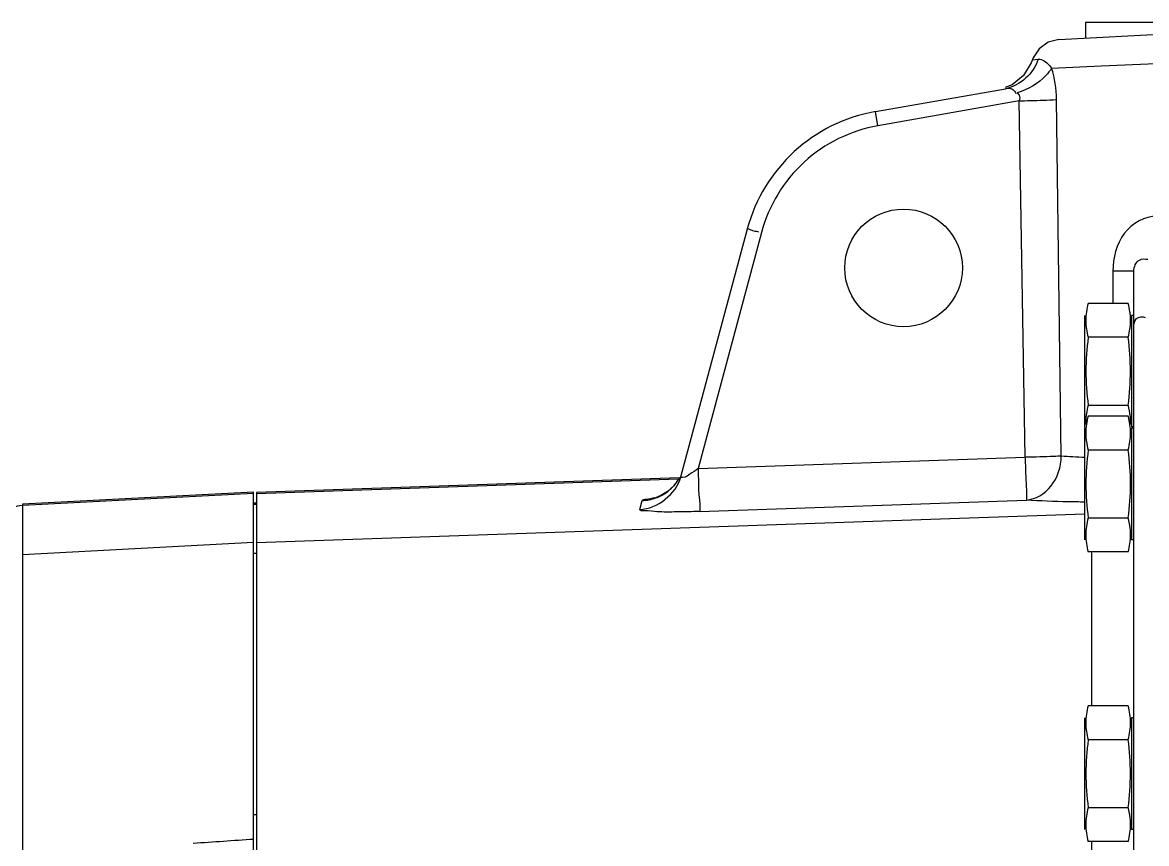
# Model space of a CAD drawing. Header units: millimetres. Extents: x 0 to 10500, y 0 to 7425.
# Drawn here: x 2471.9 to 2701.3, y 5869.4 to 6036.9 of the extents above; entities that cross this region are included whole.
import ezdxf

# ---------------------------------------------------------------- set-up
doc = ezdxf.new("R2010")
doc.units = ezdxf.units.MM
doc.header["$LTSCALE"] = 577.5
doc.layers.get('0').update_dxf_attribs({"linetype": 'CONTINUOUS'})

msp = doc.modelspace()

# ---------------------------------------------------------------- linework, layer by layer
at = {"color": 6, "linetype": 'Continuous'}
for p, q in [((2683.38, 6033.4), (2748.69, 6036.82)), ((2688.82, 6036.88), (2688.82, 6033.68)), ((2736.57, 6036.88), (2688.82, 6036.88)), ((2681.18, 6032.86), (2679.35, 6031.54)), ((2683.38, 6033.4), (2681.18, 6032.86)), ((2678.13, 6029.64), (2677.76, 6028.62)), ((2679.35, 6031.54), (2678.13, 6029.64)), ((2677.76, 6028.62), (2676.17, 6026.04)), ((2677.98, 6029.24), (2679.17, 6029.37)), ((2681.9, 6027.59), (2692.04, 6028.03)), ((2692.04, 6028.03), (2711.78, 6028.89)), ((2676.17, 6026.04), (2673.82, 6024.14)), ((2645.96, 6018.71), (2672.49, 6023.38)), ((2673.82, 6024.14), (2672.4, 6023.63)), ((2675.27, 6020.91), (2646.47, 6015.83)), ((2674.87, 6022.51), (2675.25, 6022.05)), ((2675.25, 6022.05), (2675.4, 6021.51)), ((2675.4, 6021.51), (2675.27, 6020.91)), ((2676.5, 5948.18), (2675.27, 6020.91)), ((2683.87, 5948.41), (2682.89, 6021.14)), ((2646.47, 6015.83), (2645.96, 6018.71)), ((2606.27, 5944.17), (2619.82, 5994.75)), ((2622.7, 5994.05), (2609.79, 5945.86)), ((2694.4, 5986.15), (2694.4, 5979.58)), ((2698.69, 5986.15), (2694.4, 5986.15)), ((2698.69, 5574.25), (2698.69, 5986.15)), ((2697.52, 5979.58), (2689.36, 5979.58)), ((2688.69, 5954.36), (2688.69, 5977.08)), ((2698.19, 5977.08), (2698.19, 5954.36)), ((2698.69, 5977.08), (2698.19, 5977.08)), ((2697.52, 5972.65), (2689.36, 5972.65)), ((2689.36, 5958.79), (2697.52, 5958.79)), ((2697.52, 5956.58), (2689.36, 5956.58)), ((2688.77, 5954.1), (2688.69, 5954.36)), ((2688.69, 5931.36), (2688.69, 5954.08)), ((2698.69, 5954.36), (2698.19, 5954.36)), ((2698.19, 5954.08), (2698.19, 5931.36)), ((2698.69, 5954.08), (2698.19, 5954.08)), ((2697.52, 5949.65), (2689.36, 5949.65)), ((2609.79, 5945.86), (2676.5, 5948.18)), ((2605.95, 5944.01), (2519.69, 5941)), ((2605.78, 5943.74), (2519.69, 5940.74)), ((2604.81, 5942.37), (2603.51, 5941.17)), ((2605.92, 5943.93), (2604.81, 5942.37)), ((2519.08, 5941.06), (2471.92, 5938.59)), ((2519.08, 5940.8), (2471.92, 5938.34)), ((2519.08, 5586.48), (2519.08, 5941.06)), ((2519.69, 5940.99), (2519.69, 5580.15)), ((2602.17, 5940.35), (2601.11, 5939.92)), ((2603.51, 5941.17), (2602.17, 5940.35)), ((2471.92, 5938.59), (2471.92, 5582.55)), ((2519.69, 5938.82), (2519.08, 5938.82)), ((2519.69, 5938.57), (2519.08, 5938.57)), ((2597.89, 5937.53), (2598.37, 5939.33)), ((2601.11, 5939.92), (2600.82, 5939.83)), ((2610.06, 5937.12), (2676.77, 5939.44)), ((2519.69, 5930.76), (2688.69, 5936.65)), ((2689.36, 5935.79), (2697.52, 5935.79)), ((2698.69, 5931.36), (2698.19, 5931.36)), ((2471.92, 5928.36), (2519.08, 5930.83)), ((2519.08, 5928.6), (2519.69, 5928.6)), ((2697.52, 5928.86), (2689.36, 5928.86)), ((2690.01, 5928.86), (2690.01, 5897.48)), ((2697.52, 5897.48), (2689.36, 5897.48)), ((2688.69, 5872.26), (2688.69, 5894.98)), ((2698.19, 5894.98), (2698.19, 5872.26)), ((2698.69, 5894.98), (2698.19, 5894.98)), ((2697.52, 5890.55), (2689.36, 5890.55)), ((2689.36, 5876.69), (2697.52, 5876.69)), ((2519.69, 5875.22), (2519.08, 5875.22)), ((2698.69, 5872.26), (2698.19, 5872.26)), ((2697.52, 5869.76), (2689.36, 5869.76)), ((2690.01, 5869.76), (2690.01, 5820.38))]:
    msp.add_line(p, q, dxfattribs=at)
msp.add_circle((2651.69, 5986.82), 12, dxfattribs=at)
for centre, radius, start, end in [((2651.69, 5986.21), 33, 100, 165), ((2741.31, 5965.72), 52.4, 172.4029, 187.5971), ((2645.58, 5965.72), 52.4, 352.4029, 7.5971), ((2684.54, 5955.08), 13.49, 8.3996, 10.4803), ((2700.02, 5955.33), 11.15, 180.0064, 182.4474), ((2686.16, 5953.11), 11.86, 351.6585, 8.3377), ((2686.87, 5955.33), 11.15, 357.5524, 359.9907), ((2741.31, 5942.72), 52.4, 172.4029, 187.5971), ((2598.06, 5948.33), 9.01, 310.3946, 324.2167), ((2598.15, 5948.26), 8.89, 324.2467, 328.2701), ((2598.1, 5948.26), 8.93, 290.1912, 293.0592), ((2598.06, 5948.35), 9.03, 293.0886, 308.3707), ((2598.1, 5948.28), 8.94, 308.409, 310.3757), ((2598.05, 5948.41), 9.08, 271.9919, 290.1305), ((2700.73, 5932.33), 11.86, 171.6586, 188.3378), ((2684.54, 5932.08), 13.49, 8.3996, 10.4803), ((2686.16, 5894.01), 11.86, 351.6585, 8.3377), ((2741.31, 5883.62), 52.4, 172.4029, 187.5971), ((2645.58, 5883.62), 52.4, 352.4029, 7.5971), ((2700.73, 5873.23), 11.86, 171.6586, 188.3378), ((2684.54, 5872.98), 13.49, 8.3996, 10.4803)]:
    msp.add_arc(centre, radius, start, end, dxfattribs=at)
for points in [[(2679.17, 6029.37), (2678.28, 6026.52), (2675.43, 6023.9), (2672.49, 6023.38)], [(2682.89, 6021.14), (2682.86, 6023.31), (2682.56, 6025.52), (2681.9, 6027.59)], [(2689.36, 5979.58), (2689.06, 5978.45), (2688.87, 5977.28), (2688.87, 5976.11)], [(2697.89, 5977.83), (2697.8, 5978.42), (2697.68, 5979), (2697.52, 5979.58)], [(2689, 5974.39), (2689.08, 5973.81), (2689.21, 5973.22), (2689.36, 5972.65)], [(2697.52, 5972.65), (2697.68, 5973.22), (2697.8, 5973.81), (2697.89, 5974.39)], [(2689.36, 5958.79), (2689.21, 5958.22), (2689.08, 5957.64), (2689, 5957.05)], [(2689.36, 5956.58), (2689.06, 5955.45), (2688.87, 5954.28), (2688.87, 5953.11)], [(2697.89, 5954.83), (2697.8, 5955.42), (2697.68, 5956), (2697.52, 5956.58)], [(2689, 5951.39), (2689.08, 5950.81), (2689.21, 5950.22), (2689.36, 5949.65)], [(2697.52, 5949.65), (2697.68, 5950.22), (2697.8, 5950.81), (2697.89, 5951.39)], [(2698.02, 5942.72), (2698.02, 5945.04), (2697.83, 5947.35), (2697.52, 5949.65)], [(2688.64, 5948.13), (2687.04, 5948.19), (2685.45, 5948.27), (2683.87, 5948.41)], [(2597.89, 5937.53), (2601.45, 5937.65), (2605.34, 5940.73), (2606.27, 5944.17)], [(2697.52, 5935.79), (2697.83, 5938.09), (2698.02, 5940.41), (2698.02, 5942.72)], [(2689.36, 5935.79), (2689.21, 5935.22), (2689.08, 5934.64), (2689, 5934.05)], [(2697.52, 5928.86), (2697.83, 5929.99), (2698.02, 5931.16), (2698.02, 5932.33)], [(2689, 5930.61), (2689.08, 5930.02), (2689.21, 5929.44), (2689.36, 5928.86)], [(2689.36, 5897.48), (2689.06, 5896.35), (2688.87, 5895.18), (2688.87, 5894.01)], [(2697.89, 5895.73), (2697.8, 5896.32), (2697.68, 5896.9), (2697.52, 5897.48)], [(2689, 5892.29), (2689.08, 5891.71), (2689.21, 5891.12), (2689.36, 5890.55)], [(2697.52, 5890.55), (2697.68, 5891.12), (2697.8, 5891.71), (2697.89, 5892.29)], [(2689.36, 5876.69), (2689.21, 5876.12), (2689.08, 5875.54), (2689, 5874.95)], [(2689, 5871.51), (2689.08, 5870.92), (2689.21, 5870.34), (2689.36, 5869.76)], [(2697.52, 5869.76), (2697.83, 5870.89), (2698.02, 5872.06), (2698.02, 5873.23)], [(2519.08, 5870.22), (2514.97, 5869.93), (2510.87, 5869.66), (2506.76, 5869.37)]]:
    msp.add_open_spline(points, degree=3, dxfattribs=at)
for points, knots in [([(2681.9, 6027.59), (2681.58, 6027.03), (2679.76, 6024.71), (2677.05, 6023.21), (2674.87, 6022.51)], [0, 0, 0, 0, 0.218454, 1, 1, 1, 1]), ([(2679.17, 6029.37), (2679.37, 6029.39), (2680.51, 6029.28), (2681.31, 6028.3), (2681.9, 6027.59)], [0, 0, 0, 0, 0.175321, 1, 1, 1, 1]), ([(2672.49, 6023.38), (2672.77, 6023.43), (2673.34, 6023.56), (2673.92, 6023.3), (2674.13, 6023.1)], [0, 0, 0, 0, 0.498968, 1, 1, 1, 1]), ([(2674.13, 6023.1), (2674.22, 6023.01), (2674.41, 6022.78), (2674.55, 6022.52), (2674.62, 6022.37)], [0, 0, 0, 0, 0.445919, 1, 1, 1, 1]), ([(2675.27, 6020.91), (2676.02, 6020.92), (2678.56, 6020.97), (2681.1, 6021.04), (2682.89, 6021.14)], [0, 0, 0, 0, 0.295817, 1, 1, 1, 1]), ([(2646.47, 6015.83), (2640.96, 6014.83), (2630.25, 6009.67), (2624.18, 5999.45), (2622.7, 5994.05)], [0, 0, 0, 0, 0.500039, 1, 1, 1, 1]), ([(2703.44, 5997.36), (2700.92, 5997.39), (2695.59, 5994.32), (2694.44, 5988.83), (2694.4, 5986.15)], [0, 0, 0, 0, 0.485936, 1, 1, 1, 1]), ([(2619.82, 5994.75), (2619.87, 5994.94), (2621.01, 5994.25), (2621.55, 5994.35), (2622.12, 5994.19)], [0, 0, 0, 0, 0.248623, 1, 1, 1, 1]), ([(2698.69, 5986.15), (2698.69, 5987), (2699.35, 5988.72), (2700.97, 5988.67), (2701.54, 5988.57)], [0, 0, 0, 0, 0.593848, 1, 1, 1, 1]), ([(2698.02, 5976.11), (2698.02, 5976.4), (2698, 5976.98), (2697.93, 5977.55), (2697.89, 5977.83)], [0, 0, 0, 0, 0.498957, 1, 1, 1, 1]), ([(2698.69, 5974.52), (2698.69, 5975.19), (2698.76, 5976.7), (2700.51, 5977.03), (2701, 5976.7)], [0, 0, 0, 0, 0.534993, 1, 1, 1, 1]), ([(2688.87, 5976.11), (2688.87, 5975.83), (2688.89, 5975.25), (2688.95, 5974.68), (2689, 5974.39)], [0, 0, 0, 0, 0.498957, 1, 1, 1, 1]), ([(2697.89, 5974.39), (2697.93, 5974.68), (2698, 5975.25), (2698.02, 5975.83), (2698.02, 5976.11)], [0, 0, 0, 0, 0.501044, 1, 1, 1, 1]), ([(2697.81, 5957.53), (2697.77, 5957.74), (2697.68, 5958.16), (2697.58, 5958.58), (2697.52, 5958.79)], [0, 0, 0, 0, 0.498348, 1, 1, 1, 1]), ([(2689, 5957.05), (2688.95, 5956.76), (2688.89, 5956.19), (2688.87, 5955.62), (2688.87, 5955.33)], [0, 0, 0, 0, 0.501044, 1, 1, 1, 1]), ([(2698.02, 5955.33), (2698.02, 5955.62), (2698, 5956.19), (2697.93, 5956.76), (2697.89, 5957.05)], [0, 0, 0, 0, 0.498957, 1, 1, 1, 1]), ([(2688.87, 5953.11), (2688.87, 5952.83), (2688.89, 5952.25), (2688.95, 5951.68), (2689, 5951.39)], [0, 0, 0, 0, 0.498957, 1, 1, 1, 1]), ([(2683.86, 5948.41), (2683.39, 5948.38), (2680.93, 5948.27), (2678.48, 5948.21), (2676.5, 5948.18)], [0, 0, 0, 0, 0.194126, 1, 1, 1, 1]), ([(2676.5, 5948.18), (2676.53, 5947.1), (2676.61, 5944.19), (2676.8, 5941.28), (2676.77, 5939.44)], [0, 0, 0, 0, 0.369035, 1, 1, 1, 1]), ([(2676.77, 5939.44), (2678.67, 5939.59), (2682.57, 5942.04), (2683.82, 5946.24), (2683.87, 5948.41)], [0, 0, 0, 0, 0.468361, 1, 1, 1, 1]), ([(2609.79, 5945.86), (2609.25, 5945.46), (2608.09, 5944.83), (2607.34, 5944.01), (2606.23, 5944.05), (2606.27, 5944.17)], [0, 0, 0, 0, 0.499592, 0.908951, 1, 1, 1, 1]), ([(2609.79, 5945.86), (2609.86, 5943.86), (2609.71, 5940.98), (2610.27, 5938.01), (2610.06, 5937.12)], [0, 0, 0, 0, 0.684759, 1, 1, 1, 1]), ([(2471.92, 5938.34), (2471.23, 5938.3), (2469.71, 5938.18), (2469.45, 5936.39), (2469.82, 5935.93)], [0, 0, 0, 0, 0.540534, 1, 1, 1, 1]), ([(2598.37, 5939.33), (2598.45, 5939.59), (2599.69, 5939.64), (2600.44, 5939.86), (2601.11, 5939.94)], [0, 0, 0, 0, 0.286015, 1, 1, 1, 1]), ([(2688.65, 5939.03), (2687.52, 5939.05), (2683.56, 5939.11), (2679.6, 5939.25), (2676.77, 5939.44)], [0, 0, 0, 0, 0.284057, 1, 1, 1, 1]), ([(2610.06, 5937.12), (2608.52, 5937.07), (2605.74, 5937.03), (2601.62, 5936.95), (2599.78, 5937.27), (2597.84, 5937.22), (2597.89, 5937.53)], [0, 0, 0, 0, 0.379642, 0.705098, 0.92413, 1, 1, 1, 1]), ([(2697.81, 5934.53), (2697.77, 5934.74), (2697.68, 5935.16), (2697.58, 5935.58), (2697.52, 5935.79)], [0, 0, 0, 0, 0.498348, 1, 1, 1, 1]), ([(2698.02, 5932.33), (2698.02, 5932.62), (2698, 5933.19), (2697.93, 5933.76), (2697.89, 5934.05)], [0, 0, 0, 0, 0.498957, 1, 1, 1, 1]), ([(2688.87, 5894.01), (2688.87, 5893.73), (2688.89, 5893.15), (2688.95, 5892.58), (2689, 5892.29)], [0, 0, 0, 0, 0.498957, 1, 1, 1, 1]), ([(2697.81, 5875.43), (2697.77, 5875.64), (2697.68, 5876.06), (2697.58, 5876.48), (2697.52, 5876.69)], [0, 0, 0, 0, 0.498348, 1, 1, 1, 1]), ([(2698.02, 5873.23), (2698.02, 5873.52), (2698, 5874.09), (2697.93, 5874.66), (2697.89, 5874.95)], [0, 0, 0, 0, 0.498957, 1, 1, 1, 1])]:
    msp.add_open_spline(points, degree=3, knots=knots, dxfattribs=at)

doc.saveas('drawing.dxf')
